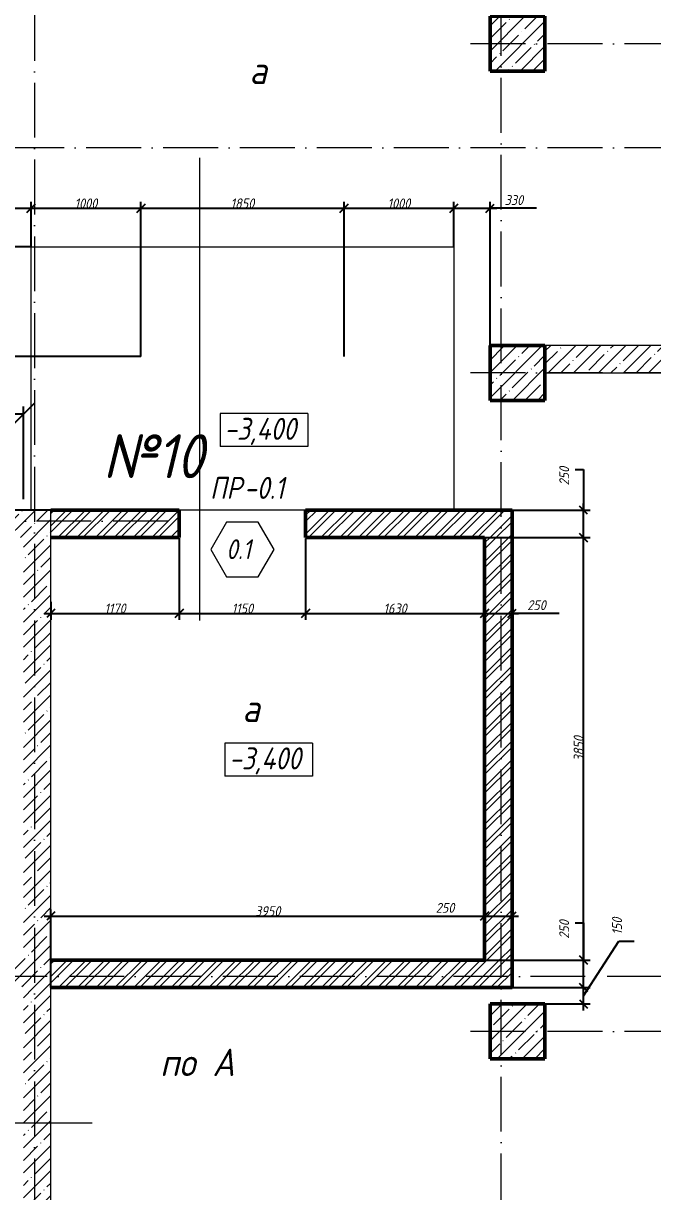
# Model space of a CAD drawing. Header units: millimetres. Extents: x -606178 to 312196, y -19338 to 632709.
# Drawn here: x -511067 to -505337, y 451665 to 462310 of the extents above; entities that cross this region are included whole.
import ezdxf

# ---------------------------------------------------------------- set-up
doc = ezdxf.new("R2010")
doc.units = ezdxf.units.MM
doc.linetypes.add('200_ШТРИХ_ш1п0_6_', pattern=[160, 100, -60])
doc.linetypes.add('50_200_ШТРИХ_1Т_ш5_п1_п1_', pattern=[700, 500, -100, 0, -100])
for name, color, linetype, lineweight in [('A-____-____-DIMS', 7, 'Continuous', 9), ('A-____-NOTE-TEXT', 7, 'Continuous', 9), ('A-DOOR-____-IDEN', 7, 'Continuous', 9), ('A-FLOR-____-OTLN', 7, 'Continuous', 9), ('A-GENM-____-IDEN', 7, 'Continuous', 9), ('A-WALL-____-MCUT-1', 7, 'Continuous', 9), ('A-WALL-____-MCUT-2', 7, 'Continuous', 50), ('A-WALL-____-PATT-1', 7, 'Continuous', 9), ('G-____-____-DIMS', 7, 'Continuous', 9), ('G-____-____-TEXT', 7, 'Continuous', 9), ('S-COLS-____-MCUT', 7, 'Continuous', 50), ('S-COLS-____-OTLN', 7, 'Continuous', 9), ('S-GRID-____-OTLN-1', 7, '50_200_ШТРИХ_1Т_ш5_п1_п1_', 9)]:
    doc.layers.add(name, color=color, linetype=linetype, lineweight=lineweight)
for name, color, linetype, lineweight, true_color in [('A-DETL-GENF-OTLN-4', 9, '200_ШТРИХ_ш1п0_6_', 9, 0x808080), ('A-DETL-GENF-OTLN-5', 7, 'Continuous', 5, 0xc0c0c0), ('A-WALL-____-PATT-2', 7, 'Continuous', 9, 0x787878)]:
    doc.layers.add(name, color=color, linetype=linetype, lineweight=lineweight, true_color=true_color)
doc.styles.add('ISOCPEUR_I', font='isocpeui.ttf', dxfattribs={"width": 0.9, "height": 2.5})
doc.styles.add('ISOCPEUR_I_2', font='isocpeui.ttf', dxfattribs={"width": 0.85, "height": 2.3})
doc.styles.add('ISOCPEUR_I_6', font='isocpeui.ttf', dxfattribs={"width": 0.85, "height": 3.5})
doc.styles.add('ISOCPEUR_I_7', font='isocpeui.ttf', dxfattribs={"width": 0.9, "height": 90})
doc.styles.add('СПДС', font='isocpeur.ttf', dxfattribs={"width": 0.9})
doc.dimstyles.new('ISO-1_8_0_9К_СРЕДНИЙ_Кладочные', dxfattribs={"dimscale": 304.8, "dimtxt": 89.638306, "dimasz": 0.246063, "dimexe": 0.19685, "dimexo": 0, "dimgap": 0, "dimtad": 1, "dimdec": 3, "dimrnd": 0.001, "dimdsep": 46, "dimtxsty": 'ISOCPEUR_I_7', "dimblk1": 'OBLIQUE', "dimblk2": 'OBLIQUE', "dimsah": 1, "dimcen": 0.09, "dimdle": 0.19685, "dimazin": 0, "dimtfac": 1, "dimtdec": 4, "dimtix": 1, "dimtmove": 2, "dimatfit": 3, "dimfxl": 1, "dimtvp": 1, "dimtolj": 1, "dimtzin": 0, "dimarcsym": 2})
doc.dimstyles.new('ISO-1_8_0_9К_СРЕДНИЙ_Кладочные_2', dxfattribs={"dimscale": 304.8, "dimtxt": 89.638306, "dimasz": 0.246063, "dimexe": 0.19685, "dimexo": 0, "dimgap": 0, "dimtad": 1, "dimdec": 3, "dimrnd": 0.001, "dimdsep": 46, "dimtxsty": 'ISOCPEUR_I_7', "dimblk1": 'OBLIQUE', "dimblk2": 'OBLIQUE', "dimsah": 1, "dimcen": 0.09, "dimdle": 0.19685, "dimazin": 0, "dimtfac": 1, "dimtdec": 4, "dimtix": 1, "dimtmove": 1, "dimatfit": 3, "dimfxl": 1, "dimtvp": 1, "dimtolj": 1, "dimtzin": 0, "dimarcsym": 2})
doc.dimstyles.new('Размера А3', dxfattribs={"dimtxt": 200, "dimasz": 100, "dimexe": 70, "dimexo": 100, "dimgap": 20, "dimtad": 1, "dimdec": 0, "dimrnd": 10, "dimzin": 0, "dimdsep": 46, "dimtxsty": 'СПДС', "dimblk": 'ARROWHEAD_6', "dimcen": 1, "dimclrd": 256, "dimclre": 256, "dimclrt": 256, "dimazin": 0, "dimtfac": 1, "dimtdec": 0, "dimtmove": 2, "dimatfit": 3, "dimfxl": 1, "dimtolj": 1, "dimtzin": 0, "dimarcsym": 0})
pattern_1 = [(45, (-600067.05, 451794.26), (-114.04925, 114.04925), []), (45, (-599953, 451794.26), (-114.04925, 114.04925), [201.612, -40.322, 3.353, -36.97])]
pattern_2 = [(45, (-600067.05, 451794.26), (-85.53659, 85.53659), []), (45, (-600010.02, 451794.26), (-85.53659, 85.53659), [])]

# ---------------------------------------------------------------- blocks, each defined once
blk = doc.blocks.new('BSC_Колонна _Прямоугольная - 500х500-V29-АР1_Кладочный план подвала в осях 1-64_А-ГГ')
at = {"layer": 'S-COLS-____-OTLN'}
h = blk.add_hatch(dxfattribs=at)
h.set_pattern_fill('FP_40', color=256, style=0, pattern_type=2)
h.set_pattern_definition([(45, (-93500, -7331.04), (-114.04925, 114.04925), []), (45, (-93385.95, -7331.04), (-114.04925, 114.04925), [201.613, -40.323, 3.353, -36.97])])
h.paths.add_polyline_path([(-250, -250), (250, -250), (250, 250), (-250, 250)], flags=0)
at = {"layer": 'S-COLS-____-MCUT'}
for p, q in [((250, 250), (-250, 250)), ((-250, 250), (-250, -250)), ((250, -250), (250, 250)), ((-250, -250), (250, -250))]:
    blk.add_line(p, q, dxfattribs=at)
blk = doc.blocks.new('BSC_Колонна _Прямоугольная - 500х500-V82-АР1_Кладочный план подвала в осях 1-64_А-ГГ')
at = {"layer": 'S-COLS-____-OTLN'}
h = blk.add_hatch(dxfattribs=at)
h.set_pattern_fill('FP_94', color=256, style=0, pattern_type=2)
h.set_pattern_definition([(45, (-93500, -10331.04), (-114.04925, 114.04925), []), (45, (-93385.95, -10331.04), (-114.04925, 114.04925), [201.613, -40.323, 3.353, -36.97])])
h.paths.add_polyline_path([(-250, -250), (250, -250), (250, 250), (-250, 250)], flags=0)
at = {"layer": 'S-COLS-____-MCUT'}
for p, q in [((250, 250), (-250, 250)), ((-250, 250), (-250, -250)), ((250, -250), (250, 250)), ((-250, -250), (250, -250))]:
    blk.add_line(p, q, dxfattribs=at)
blk = doc.blocks.new('BSC_Колонна _Прямоугольная - 500х500-V84-АР1_Кладочный план подвала в осях 1-64_А-ГГ')
at = {"layer": 'S-COLS-____-OTLN'}
h = blk.add_hatch(dxfattribs=at)
h.set_pattern_fill('FP_96', color=256, style=0, pattern_type=2)
h.set_pattern_definition([(45, (-93500, -1331.04), (-114.04925, 114.04925), []), (45, (-93385.95, -1331.04), (-114.04925, 114.04925), [201.613, -40.323, 3.353, -36.97])])
h.paths.add_polyline_path([(-250, -250), (250, -250), (250, 250), (-250, 250)], flags=0)
at = {"layer": 'S-COLS-____-MCUT'}
for p, q in [((250, 250), (-250, 250)), ((-250, 250), (-250, -250)), ((250, -250), (250, 250)), ((-250, -250), (250, -250))]:
    blk.add_line(p, q, dxfattribs=at)
blk = doc.blocks.new('DET_L_Имитация разреза_ISO2-5 - Вправо-27489998-АР1_Кладочный план подвала в осях 1-64_А-ГГ')
at = {"layer": 'A-DETL-GENF-OTLN-5'}
blk.add_line((143, 0), (4360, 0), dxfattribs=at)
blk = doc.blocks.new('DET_L_Имитация разреза_ISO2-5 - Низ-28995336-АР1_Кладочный план подвала в осях 1-64_А-ГГ')
at = {"layer": 'A-DETL-GENF-OTLN-5'}
blk.add_line((143, 0), (8957, 0), dxfattribs=at)
blk = doc.blocks.new('Высотные отметки - 9_5х3_5_h_-17668430-АР1_Кладочный план подвала в осях 1-64_А-ГГ')
at = {"layer": 'G-____-____-DIMS'}
for p, q in [((-4, 3), (-4, 0)), ((4, 3), (-4, 3)), ((4, 3), (4, 0)), ((4, 0), (-4, 0))]:
    blk.add_line(p, q, dxfattribs=at)
blk = doc.blocks.new('_Oblique')
at = {"color": 0, "linetype": 'ByBlock', "lineweight": -2}
blk.add_line((-0.5, -0.5), (0.5, 0.5), dxfattribs=at)
blk = doc.blocks.new('*D4049')
at = {"layer": 'A-____-____-DIMS', "color": 0, "lineweight": -2, "transparency": 16777216}
for p, q in [((-513827, 460625), (-510937, 460625)), ((-513767, 457875), (-513767, 460685)), ((-510997, 460275), (-510997, 460685))]:
    blk.add_line(p, q, dxfattribs=at)
at = {"layer": 'Defpoints', "color": 0, "transparency": 16777216}
for p in [(-510997, 460625), (-510997, 460275), (-513767, 457875)]:
    blk.add_point(p, dxfattribs=at)
at = {"layer": 'A-____-____-DIMS', "color": 0, "lineweight": -2, "transparency": 16777216, "xscale": 75, "yscale": 75, "zscale": 75, "rotation": 180}
blk.add_blockref('_Oblique', (-513767, 460625), dxfattribs=at)
at = {"layer": 'A-____-____-DIMS', "color": 0, "lineweight": -2, "transparency": 16777216, "xscale": 75, "yscale": 75, "zscale": 75}
blk.add_blockref('_Oblique', (-510997, 460625), dxfattribs=at)
at = {"layer": 'A-____-____-DIMS', "color": 0, "transparency": 16777216, "insert": (-512382, 460671), "char_height": 90, "width": 546.1, "attachment_point": 5, "style": 'ISOCPEUR_I_7'}
blk.add_mtext('\\A1;2770', dxfattribs=at)
blk = doc.blocks.new('*D4050')
at = {"layer": 'A-____-____-DIMS', "color": 0, "lineweight": -2, "transparency": 16777216}
for p, q in [((-511057, 460625), (-509937, 460625)), ((-510997, 460275), (-510997, 460685)), ((-509997, 459275), (-509997, 460685))]:
    blk.add_line(p, q, dxfattribs=at)
at = {"layer": 'Defpoints', "color": 0, "transparency": 16777216}
for p in [(-509997, 460625), (-510997, 460275), (-509997, 459275)]:
    blk.add_point(p, dxfattribs=at)
at = {"layer": 'A-____-____-DIMS', "color": 0, "lineweight": -2, "transparency": 16777216, "xscale": 75, "yscale": 75, "zscale": 75, "rotation": 180}
blk.add_blockref('_Oblique', (-510997, 460625), dxfattribs=at)
at = {"layer": 'A-____-____-DIMS', "color": 0, "lineweight": -2, "transparency": 16777216, "xscale": 75, "yscale": 75, "zscale": 75}
blk.add_blockref('_Oblique', (-509997, 460625), dxfattribs=at)
at = {"layer": 'A-____-____-DIMS', "color": 0, "transparency": 16777216, "insert": (-510497, 460670), "char_height": 90, "width": 504.73, "attachment_point": 5, "style": 'ISOCPEUR_I_7'}
blk.add_mtext('\\A1;1000', dxfattribs=at)
blk = doc.blocks.new('*D4051')
at = {"layer": 'A-____-____-DIMS', "color": 0, "lineweight": -2, "transparency": 16777216}
for p, q in [((-510057, 460625), (-508087, 460625)), ((-509997, 459275), (-509997, 460685)), ((-508147, 459275), (-508147, 460685))]:
    blk.add_line(p, q, dxfattribs=at)
at = {"layer": 'Defpoints', "color": 0, "transparency": 16777216}
for p in [(-508147, 460625), (-509997, 459275), (-508147, 459275)]:
    blk.add_point(p, dxfattribs=at)
at = {"layer": 'A-____-____-DIMS', "color": 0, "lineweight": -2, "transparency": 16777216, "xscale": 75, "yscale": 75, "zscale": 75, "rotation": 180}
blk.add_blockref('_Oblique', (-509997, 460625), dxfattribs=at)
at = {"layer": 'A-____-____-DIMS', "color": 0, "lineweight": -2, "transparency": 16777216, "xscale": 75, "yscale": 75, "zscale": 75}
blk.add_blockref('_Oblique', (-508147, 460625), dxfattribs=at)
at = {"layer": 'A-____-____-DIMS', "color": 0, "transparency": 16777216, "insert": (-509072, 460670), "char_height": 90, "width": 504.73, "attachment_point": 5, "style": 'ISOCPEUR_I_7'}
blk.add_mtext('\\A1;1850', dxfattribs=at)
blk = doc.blocks.new('*D4052')
at = {"layer": 'A-____-____-DIMS', "color": 0, "lineweight": -2, "transparency": 16777216}
for p, q in [((-508207, 460625), (-507087, 460625)), ((-508147, 459275), (-508147, 460685)), ((-507147, 460275), (-507147, 460685))]:
    blk.add_line(p, q, dxfattribs=at)
at = {"layer": 'Defpoints', "color": 0, "transparency": 16777216}
for p in [(-507147, 460625), (-507147, 460275), (-508147, 459275)]:
    blk.add_point(p, dxfattribs=at)
at = {"layer": 'A-____-____-DIMS', "color": 0, "lineweight": -2, "transparency": 16777216, "xscale": 75, "yscale": 75, "zscale": 75, "rotation": 180}
blk.add_blockref('_Oblique', (-508147, 460625), dxfattribs=at)
at = {"layer": 'A-____-____-DIMS', "color": 0, "lineweight": -2, "transparency": 16777216, "xscale": 75, "yscale": 75, "zscale": 75}
blk.add_blockref('_Oblique', (-507147, 460625), dxfattribs=at)
at = {"layer": 'A-____-____-DIMS', "color": 0, "transparency": 16777216, "insert": (-507647, 460670), "char_height": 90, "width": 504.73, "attachment_point": 5, "style": 'ISOCPEUR_I_7'}
blk.add_mtext('\\A1;1000', dxfattribs=at)
blk = doc.blocks.new('*D4053')
at = {"layer": 'A-____-____-DIMS', "color": 0, "lineweight": -2, "transparency": 16777216}
for p, q in [((-507207, 460625), (-506757, 460625)), ((-507147, 460275), (-507147, 460685)), ((-506817, 459375), (-506817, 460685)), ((-506394, 460625), (-506817, 460625))]:
    blk.add_line(p, q, dxfattribs=at)
at = {"layer": 'Defpoints', "color": 0, "transparency": 16777216}
for p in [(-506817, 460625), (-507147, 460275), (-506817, 459375)]:
    blk.add_point(p, dxfattribs=at)
at = {"layer": 'A-____-____-DIMS', "color": 0, "lineweight": -2, "transparency": 16777216, "xscale": 75, "yscale": 75, "zscale": 75, "rotation": 180}
blk.add_blockref('_Oblique', (-507147, 460625), dxfattribs=at)
at = {"layer": 'A-____-____-DIMS', "color": 0, "lineweight": -2, "transparency": 16777216, "xscale": 75, "yscale": 75, "zscale": 75}
blk.add_blockref('_Oblique', (-506817, 460625), dxfattribs=at)
at = {"layer": 'A-____-____-DIMS', "color": 0, "transparency": 16777216, "insert": (-506685, 460745), "char_height": 90, "width": 409.58, "attachment_point": 1, "line_spacing_factor": 1.149209, "style": 'ISOCPEUR_I_7'}
blk.add_mtext('\\A1;330', dxfattribs=at)
blk = doc.blocks.new('*D4057')
at = {"layer": 'A-____-____-DIMS', "color": 0, "lineweight": -2, "transparency": 16777216}
for p, q in [((-511480, 460335), (-511480, 459215)), ((-510997, 460275), (-511540, 460275)), ((-509997, 459275), (-511540, 459275))]:
    blk.add_line(p, q, dxfattribs=at)
at = {"layer": 'Defpoints', "color": 0, "transparency": 16777216}
for p in [(-510997, 460275), (-511480, 459275), (-509997, 459275)]:
    blk.add_point(p, dxfattribs=at)
at = {"layer": 'A-____-____-DIMS', "color": 0, "lineweight": -2, "transparency": 16777216, "xscale": 75, "yscale": 75, "zscale": 75}
for p, rotation in [((-511480, 460275), 90), ((-511480, 459275), 270)]:
    blk.add_blockref('_Oblique', p, dxfattribs=dict(at, rotation=rotation))
at = {"layer": 'A-____-____-DIMS', "color": 0, "transparency": 16777216, "insert": (-511525, 459775), "char_height": 90, "width": 504.73, "attachment_point": 5, "rotation": 90, "style": 'ISOCPEUR_I_7'}
blk.add_mtext('\\A1;1000', dxfattribs=at)
blk = doc.blocks.new('*D4058')
at = {"layer": 'A-____-____-DIMS', "color": 0, "lineweight": -2, "transparency": 16777216}
for p, q in [((-511480, 459335), (-511480, 457815)), ((-509997, 459275), (-511540, 459275)), ((-510817, 457875), (-511540, 457875))]:
    blk.add_line(p, q, dxfattribs=at)
at = {"layer": 'Defpoints', "color": 0, "transparency": 16777216}
for p in [(-509997, 459275), (-511480, 457875), (-510817, 457875)]:
    blk.add_point(p, dxfattribs=at)
at = {"layer": 'A-____-____-DIMS', "color": 0, "lineweight": -2, "transparency": 16777216, "xscale": 75, "yscale": 75, "zscale": 75}
for p, rotation in [((-511480, 459275), 90), ((-511480, 457875), 270)]:
    blk.add_blockref('_Oblique', p, dxfattribs=dict(at, rotation=rotation))
at = {"layer": 'A-____-____-DIMS', "color": 0, "transparency": 16777216, "insert": (-511525, 458575), "char_height": 90, "width": 521.28, "attachment_point": 5, "rotation": 90, "style": 'ISOCPEUR_I_7'}
blk.add_mtext('\\A1;1400', dxfattribs=at)
blk = doc.blocks.new('Марка проема - марка проема-27336095-АР1_Кладочный план подвала в осях 1-64_А-ГГ')
at = {"layer": 'A-DOOR-____-IDEN'}
for p, q in [((-1.44, 0.16), (-2.88, -2.33)), ((1.44, 0.16), (-1.44, 0.16)), ((2.88, -2.33), (1.44, 0.16)), ((-2.88, -2.33), (-1.44, -4.82)), ((1.44, -4.82), (2.88, -2.33)), ((-1.44, -4.82), (1.44, -4.82))]:
    blk.add_line(p, q, dxfattribs=at)
blk = doc.blocks.new('*D4106')
at = {"layer": 'A-____-____-DIMS', "color": 0, "lineweight": -2, "transparency": 16777216}
for p, q in [((-510817, 453525), (-510817, 454236)), ((-506867, 454282), (-506867, 454116)), ((-510877, 454176), (-506807, 454176))]:
    blk.add_line(p, q, dxfattribs=at)
at = {"layer": 'Defpoints', "color": 0, "transparency": 16777216}
for p in [(-506867, 454282), (-506867, 454176), (-510817, 453525)]:
    blk.add_point(p, dxfattribs=at)
at = {"layer": 'A-____-____-DIMS', "color": 0, "lineweight": -2, "transparency": 16777216, "xscale": 75, "yscale": 75, "zscale": 75, "rotation": 180}
blk.add_blockref('_Oblique', (-510817, 454176), dxfattribs=at)
at = {"layer": 'A-____-____-DIMS', "color": 0, "lineweight": -2, "transparency": 16777216, "xscale": 75, "yscale": 75, "zscale": 75}
blk.add_blockref('_Oblique', (-506867, 454176), dxfattribs=at)
at = {"layer": 'A-____-____-DIMS', "color": 0, "transparency": 16777216, "insert": (-508842, 454221), "char_height": 90, "width": 546.1, "attachment_point": 5, "style": 'ISOCPEUR_I_7'}
blk.add_mtext('\\A1;3950', dxfattribs=at)
blk = doc.blocks.new('*D4107')
at = {"layer": 'A-____-____-DIMS', "color": 0, "lineweight": -2, "transparency": 16777216}
for p, q in [((-506867, 454282), (-506867, 454116)), ((-506617, 454282), (-506617, 454116)), ((-507194, 454176), (-506867, 454176)), ((-506927, 454176), (-506557, 454176))]:
    blk.add_line(p, q, dxfattribs=at)
at = {"layer": 'Defpoints', "color": 0, "transparency": 16777216}
for p in [(-506867, 454282), (-506617, 454282), (-506617, 454176)]:
    blk.add_point(p, dxfattribs=at)
at = {"layer": 'A-____-____-DIMS', "color": 0, "lineweight": -2, "transparency": 16777216, "xscale": 75, "yscale": 75, "zscale": 75, "rotation": 180}
blk.add_blockref('_Oblique', (-506867, 454176), dxfattribs=at)
at = {"layer": 'A-____-____-DIMS', "color": 0, "lineweight": -2, "transparency": 16777216, "xscale": 75, "yscale": 75, "zscale": 75}
blk.add_blockref('_Oblique', (-506617, 454176), dxfattribs=at)
at = {"layer": 'A-____-____-DIMS', "color": 0, "transparency": 16777216, "insert": (-507312, 454296), "char_height": 90, "width": 409.58, "attachment_point": 1, "line_spacing_factor": 1.149209, "style": 'ISOCPEUR_I_7'}
blk.add_mtext('\\A1;250', dxfattribs=at)
blk = doc.blocks.new('*D4108')
at = {"layer": 'A-____-____-DIMS', "color": 0, "lineweight": -2, "transparency": 16777216}
for p, q in [((-505966, 453450), (-505646, 453947)), ((-505646, 453947), (-505506, 453947)), ((-505966, 453315), (-505966, 453585)), ((-506617, 453525), (-505906, 453525)), ((-506317, 453375), (-505906, 453375))]:
    blk.add_line(p, q, dxfattribs=at)
at = {"layer": 'Defpoints', "color": 0, "transparency": 16777216}
for p in [(-506617, 453525), (-505966, 453525), (-506317, 453375)]:
    blk.add_point(p, dxfattribs=at)
at = {"layer": 'A-____-____-DIMS', "color": 0, "lineweight": -2, "transparency": 16777216, "xscale": 75, "yscale": 75, "zscale": 75}
for p, rotation in [((-505966, 453525), 90), ((-505966, 453375), 270)]:
    blk.add_blockref('_Oblique', p, dxfattribs=dict(at, rotation=rotation))
at = {"layer": 'A-____-____-DIMS', "color": 0, "transparency": 16777216, "insert": (-505706, 454007), "char_height": 90, "width": 368.21, "attachment_point": 1, "rotation": 90, "line_spacing_factor": 1.149209, "style": 'ISOCPEUR_I_7'}
blk.add_mtext('\\A1;150', dxfattribs=at)
blk = doc.blocks.new('*D4109')
at = {"layer": 'A-____-____-DIMS', "color": 0, "lineweight": -2, "transparency": 16777216}
for p, q in [((-506041, 454114), (-505966, 454114)), ((-505966, 454114), (-505966, 453775)), ((-505966, 453465), (-505966, 453835)), ((-506867, 453775), (-505906, 453775)), ((-506617, 453525), (-505906, 453525))]:
    blk.add_line(p, q, dxfattribs=at)
at = {"layer": 'Defpoints', "color": 0, "transparency": 16777216}
for p in [(-506867, 453775), (-505966, 453775), (-506617, 453525)]:
    blk.add_point(p, dxfattribs=at)
at = {"layer": 'A-____-____-DIMS', "color": 0, "lineweight": -2, "transparency": 16777216, "xscale": 75, "yscale": 75, "zscale": 75}
for p, rotation in [((-505966, 453775), 90), ((-505966, 453525), 270)]:
    blk.add_blockref('_Oblique', p, dxfattribs=dict(at, rotation=rotation))
at = {"layer": 'A-____-____-DIMS', "color": 0, "transparency": 16777216, "insert": (-506187, 453969), "char_height": 90, "width": 409.58, "attachment_point": 1, "rotation": 90, "line_spacing_factor": 1.149209, "style": 'ISOCPEUR_I_7'}
blk.add_mtext('\\A1;250', dxfattribs=at)
blk = doc.blocks.new('*D4110')
at = {"layer": 'A-____-____-DIMS', "color": 0, "lineweight": -2, "transparency": 16777216}
for p, q in [((-505966, 453715), (-505966, 457685)), ((-506867, 457625), (-505906, 457625)), ((-506867, 453775), (-505906, 453775))]:
    blk.add_line(p, q, dxfattribs=at)
at = {"layer": 'Defpoints', "color": 0, "transparency": 16777216}
for p in [(-506867, 457625), (-505966, 457625), (-506867, 453775)]:
    blk.add_point(p, dxfattribs=at)
at = {"layer": 'A-____-____-DIMS', "color": 0, "lineweight": -2, "transparency": 16777216, "xscale": 75, "yscale": 75, "zscale": 75}
for p, rotation in [((-505966, 457625), 90), ((-505966, 453775), 270)]:
    blk.add_blockref('_Oblique', p, dxfattribs=dict(at, rotation=rotation))
at = {"layer": 'A-____-____-DIMS', "color": 0, "transparency": 16777216, "insert": (-506011, 455700), "char_height": 90, "width": 546.1, "attachment_point": 5, "rotation": 90, "style": 'ISOCPEUR_I_7'}
blk.add_mtext('\\A1;3850', dxfattribs=at)
blk = doc.blocks.new('*D4111')
at = {"layer": 'A-____-____-DIMS', "color": 0, "lineweight": -2, "transparency": 16777216}
for p, q in [((-506041, 458244), (-505966, 458244)), ((-505966, 458244), (-505966, 457875)), ((-506617, 457875), (-505906, 457875)), ((-505966, 457565), (-505966, 457935)), ((-506867, 457625), (-505906, 457625))]:
    blk.add_line(p, q, dxfattribs=at)
at = {"layer": 'Defpoints', "color": 0, "transparency": 16777216}
for p in [(-506617, 457875), (-505966, 457875), (-506867, 457625)]:
    blk.add_point(p, dxfattribs=at)
at = {"layer": 'A-____-____-DIMS', "color": 0, "lineweight": -2, "transparency": 16777216, "xscale": 75, "yscale": 75, "zscale": 75}
for p, rotation in [((-505966, 457875), 90), ((-505966, 457625), 270)]:
    blk.add_blockref('_Oblique', p, dxfattribs=dict(at, rotation=rotation))
at = {"layer": 'A-____-____-DIMS', "color": 0, "transparency": 16777216, "insert": (-506187, 458100), "char_height": 90, "width": 409.58, "attachment_point": 1, "rotation": 90, "line_spacing_factor": 1.149209, "style": 'ISOCPEUR_I_7'}
blk.add_mtext('\\A1;250', dxfattribs=at)
blk = doc.blocks.new('*D4112')
at = {"layer": 'A-____-____-DIMS', "color": 0, "lineweight": -2, "transparency": 16777216}
for p, q in [((-509647, 457619), (-509647, 456874)), ((-510817, 457040), (-510817, 456874)), ((-510877, 456934), (-509587, 456934))]:
    blk.add_line(p, q, dxfattribs=at)
at = {"layer": 'Defpoints', "color": 0, "transparency": 16777216}
for p in [(-509647, 457619), (-510817, 457040), (-509647, 456934)]:
    blk.add_point(p, dxfattribs=at)
at = {"layer": 'A-____-____-DIMS', "color": 0, "lineweight": -2, "transparency": 16777216, "xscale": 75, "yscale": 75, "zscale": 75, "rotation": 180}
blk.add_blockref('_Oblique', (-510817, 456934), dxfattribs=at)
at = {"layer": 'A-____-____-DIMS', "color": 0, "lineweight": -2, "transparency": 16777216, "xscale": 75, "yscale": 75, "zscale": 75}
blk.add_blockref('_Oblique', (-509647, 456934), dxfattribs=at)
at = {"layer": 'A-____-____-DIMS', "color": 0, "transparency": 16777216, "insert": (-510232, 456979), "char_height": 90, "width": 463.36, "attachment_point": 5, "style": 'ISOCPEUR_I_7'}
blk.add_mtext('\\A1;1170', dxfattribs=at)
blk = doc.blocks.new('*D4113')
at = {"layer": 'A-____-____-DIMS', "color": 0, "lineweight": -2, "transparency": 16777216}
for p, q in [((-509647, 457619), (-509647, 456874)), ((-508497, 457617), (-508497, 456874)), ((-509707, 456934), (-508437, 456934))]:
    blk.add_line(p, q, dxfattribs=at)
at = {"layer": 'Defpoints', "color": 0, "transparency": 16777216}
for p in [(-509647, 457619), (-508497, 457617), (-508497, 456934)]:
    blk.add_point(p, dxfattribs=at)
at = {"layer": 'A-____-____-DIMS', "color": 0, "lineweight": -2, "transparency": 16777216, "xscale": 75, "yscale": 75, "zscale": 75, "rotation": 180}
blk.add_blockref('_Oblique', (-509647, 456934), dxfattribs=at)
at = {"layer": 'A-____-____-DIMS', "color": 0, "lineweight": -2, "transparency": 16777216, "xscale": 75, "yscale": 75, "zscale": 75}
blk.add_blockref('_Oblique', (-508497, 456934), dxfattribs=at)
at = {"layer": 'A-____-____-DIMS', "color": 0, "transparency": 16777216, "insert": (-509072, 456979), "char_height": 90, "width": 463.36, "attachment_point": 5, "style": 'ISOCPEUR_I_7'}
blk.add_mtext('\\A1;1150', dxfattribs=at)
blk = doc.blocks.new('*D4114')
at = {"layer": 'A-____-____-DIMS', "color": 0, "lineweight": -2, "transparency": 16777216}
for p, q in [((-508497, 457617), (-508497, 456874)), ((-506867, 457040), (-506867, 456874)), ((-508557, 456934), (-506807, 456934))]:
    blk.add_line(p, q, dxfattribs=at)
at = {"layer": 'Defpoints', "color": 0, "transparency": 16777216}
for p in [(-508497, 457617), (-506867, 457040), (-506867, 456934)]:
    blk.add_point(p, dxfattribs=at)
at = {"layer": 'A-____-____-DIMS', "color": 0, "lineweight": -2, "transparency": 16777216, "xscale": 75, "yscale": 75, "zscale": 75, "rotation": 180}
blk.add_blockref('_Oblique', (-508497, 456934), dxfattribs=at)
at = {"layer": 'A-____-____-DIMS', "color": 0, "lineweight": -2, "transparency": 16777216, "xscale": 75, "yscale": 75, "zscale": 75}
blk.add_blockref('_Oblique', (-506867, 456934), dxfattribs=at)
at = {"layer": 'A-____-____-DIMS', "color": 0, "transparency": 16777216, "insert": (-507682, 456979), "char_height": 90, "width": 504.73, "attachment_point": 5, "style": 'ISOCPEUR_I_7'}
blk.add_mtext('\\A1;1630', dxfattribs=at)
blk = doc.blocks.new('*D4115')
at = {"layer": 'A-____-____-DIMS', "color": 0, "lineweight": -2, "transparency": 16777216}
for p, q in [((-506867, 457040), (-506867, 456874)), ((-506617, 457040), (-506617, 456874)), ((-506927, 456934), (-506557, 456934)), ((-506188, 456934), (-506617, 456934))]:
    blk.add_line(p, q, dxfattribs=at)
at = {"layer": 'Defpoints', "color": 0, "transparency": 16777216}
for p in [(-506867, 457040), (-506617, 457040), (-506617, 456934)]:
    blk.add_point(p, dxfattribs=at)
at = {"layer": 'A-____-____-DIMS', "color": 0, "lineweight": -2, "transparency": 16777216, "xscale": 75, "yscale": 75, "zscale": 75, "rotation": 180}
blk.add_blockref('_Oblique', (-506867, 456934), dxfattribs=at)
at = {"layer": 'A-____-____-DIMS', "color": 0, "lineweight": -2, "transparency": 16777216, "xscale": 75, "yscale": 75, "zscale": 75}
blk.add_blockref('_Oblique', (-506617, 456934), dxfattribs=at)
at = {"layer": 'A-____-____-DIMS', "color": 0, "transparency": 16777216, "insert": (-506479, 457054), "char_height": 90, "width": 409.58, "attachment_point": 1, "line_spacing_factor": 1.149209, "style": 'ISOCPEUR_I_7'}
blk.add_mtext('\\A1;250', dxfattribs=at)
blk = doc.blocks.new('ARROWHEAD_6')
at = {"color": 0, "linetype": 'Continuous'}
for p, q in [((0, 0), (-1, 0)), ((-0.5, -0.5), (0.5, 0.5))]:
    blk.add_line(p, q, dxfattribs=at)
blk = doc.blocks.new('*D4567')
at = {"lineweight": -2, "transparency": 16777216}
for p, q in [((-512867, 457975), (-512867, 458820)), ((-511067, 457975), (-511067, 458820)), ((-512667, 458750), (-511267, 458750))]:
    blk.add_line(p, q, dxfattribs=at)
at = {"layer": 'Defpoints', "color": 0, "transparency": 16777216}
for p in [(-511067, 458750), (-512867, 457875), (-511067, 457875)]:
    blk.add_point(p, dxfattribs=at)
at = {"lineweight": -2, "transparency": 16777216, "xscale": 200, "yscale": 200, "zscale": 200, "rotation": 180}
blk.add_blockref('ARROWHEAD_6', (-512867, 458750), dxfattribs=at)
at = {"lineweight": -2, "transparency": 16777216, "xscale": 200, "yscale": 200, "zscale": 200}
blk.add_blockref('ARROWHEAD_6', (-511067, 458750), dxfattribs=at)
at = {"lineweight": 25, "transparency": 16777216, "insert": (-511967, 458970), "char_height": 400, "attachment_point": 5, "style": 'СПДС'}
blk.add_mtext('\\A1;1800', dxfattribs=at)

msp = doc.modelspace()

# ---------------------------------------------------------------- hatches: boundary and pattern name
at = {"layer": 'A-WALL-____-PATT-1'}
h = msp.add_hatch(dxfattribs=at)
h.set_pattern_fill('FP_1', color=256, style=0, pattern_type=2)
h.set_pattern_definition(pattern_1)
h.paths.add_polyline_path([(-499317.047, 459125.3011), (-499317.047, 459375.3011), (-502067.047, 459375.3011), (-502067.047, 459125.3011), (-501102.2341, 459125.3011)], flags=0)
h.paths.add_polyline_path([(-503567.047, 459125.3011), (-503567.047, 459375.3011), (-504067.9775, 459375.3011), (-504067.9775, 459125.3011)], flags=0)
h.paths.add_polyline_path([(-505167.9775, 459125.3011), (-505167.9775, 459375.3011), (-506317.047, 459375.3011), (-506317.047, 459125.3011)], flags=0)
h = msp.add_hatch(dxfattribs=at)
h.set_pattern_fill('FP_1', color=256, style=0, pattern_type=2)
h.set_pattern_definition(pattern_1)
h.paths.add_polyline_path([(-511067.047, 457625.3011), (-511067.047, 457875.3011), (-511267.047, 457875.3011), (-511267.047, 457625.3011)], flags=0)
h.paths.add_polyline_path([(-512867.047, 457625.3011), (-512867.047, 457875.3011), (-513517.047, 457875.3011), (-513517.047, 457625.3011)], flags=0)
h = msp.add_hatch(dxfattribs=at)
h.set_pattern_fill('FP_1', color=256, style=0, pattern_type=2)
h.set_pattern_definition(pattern_1)
h.paths.add_polyline_path([(-510817.047, 453525.3011), (-510817.047, 457875.3011), (-511067.047, 457875.3011), (-511067.047, 453525.3011)], flags=0)
h = msp.add_hatch(dxfattribs=at)
h.set_pattern_fill('FP_1', color=256, style=0, pattern_type=2)
h.set_pattern_definition(pattern_1)
h.paths.add_polyline_path([(-511067.047, 453525.3011), (-511067.047, 453775.3011), (-516267.047, 453775.3011), (-516267.047, 453525.3011), (-511707.2534, 453525.3011)], flags=0)
h = msp.add_hatch(dxfattribs=at)
h.set_pattern_fill('FP_1', color=256, style=0, pattern_type=2)
h.set_pattern_definition(pattern_1)
h.paths.add_polyline_path([(-510817.047, 450375.3011), (-510817.047, 453525.3011), (-511067.047, 453525.3011), (-511067.047, 450375.3011)], flags=0)
at = {"layer": 'A-WALL-____-PATT-2'}
h = msp.add_hatch(dxfattribs=at)
h.set_pattern_fill('FP_5', color=256, style=0, pattern_type=2)
h.set_pattern_definition(pattern_2)
h.paths.add_polyline_path([(-506867.047, 457625.3011), (-506617.047, 457625.3011), (-506617.047, 457875.3011), (-508497.047, 457875.3011), (-508497.047, 457625.3011), (-508172.247, 457625.3011)], flags=0)
h.paths.add_polyline_path([(-509647.047, 457625.3011), (-509647.047, 457875.3011), (-510817.047, 457875.3011), (-510817.047, 457625.3011)], flags=0)
h = msp.add_hatch(dxfattribs=at)
h.set_pattern_fill('FP_5', color=256, style=0, pattern_type=2)
h.set_pattern_definition(pattern_2)
h.paths.add_polyline_path([(-506617.047, 453775.3011), (-506617.047, 457625.3011), (-506867.047, 457625.3011), (-506867.047, 453775.3011)], flags=0)
h = msp.add_hatch(dxfattribs=at)
h.set_pattern_fill('FP_5', color=256, style=0, pattern_type=2)
h.set_pattern_definition(pattern_2)
h.paths.add_polyline_path([(-506617.047, 453525.3011), (-506617.047, 453775.3011), (-510817.047, 453775.3011), (-510817.047, 453525.3011), (-508172.247, 453525.3011)], flags=0)

# ---------------------------------------------------------------- linework, layer by layer
at = {"layer": 'A-FLOR-____-OTLN'}
for p, q in [((-510997.047, 457875.3011), (-510997.047, 460275.3011)), ((-510997.047, 460275.3011), (-507147.047, 460275.3011)), ((-507147.047, 460275.3011), (-507147.047, 457875.3011)), ((-508497.047, 457875.3011), (-509647.047, 457875.3011))]:
    msp.add_line(p, q, dxfattribs=at)
at = {"layer": 'A-WALL-____-MCUT-1'}
for p, q in [((-505167.9775, 459375.3011), (-506317.047, 459375.3011)), ((-506317.047, 459125.3011), (-505167.9775, 459125.3011)), ((-510817.047, 457875.3011), (-511267.047, 457875.3011)), ((-510817.047, 450375.3011), (-510817.047, 457875.3011))]:
    msp.add_line(p, q, dxfattribs=at)
at = {"layer": 'A-WALL-____-MCUT-2'}
for p, q in [((-509647.047, 457875.3011), (-510817.047, 457875.3011)), ((-509647.047, 457625.3011), (-509647.047, 457875.3011)), ((-506617.047, 457875.3011), (-508497.047, 457875.3011)), ((-508497.047, 457875.3011), (-508497.047, 457625.3011)), ((-506617.047, 453525.3011), (-506617.047, 457875.3011)), ((-510817.047, 457625.3011), (-509647.047, 457625.3011)), ((-508497.047, 457625.3011), (-506867.047, 457625.3011)), ((-506867.047, 457625.3011), (-506867.047, 453775.3011)), ((-506867.047, 453775.3011), (-510817.047, 453775.3011)), ((-510817.047, 453525.3011), (-506617.047, 453525.3011))]:
    msp.add_line(p, q, dxfattribs=at)
at = {"layer": 'S-GRID-____-OTLN-1'}
for p, q in [((-510967.047, 501675.2188), (-510967.047, 447311.6528)), ((-506717.047, 447311.6528), (-506717.047, 501675.2188)), ((-495992.6403, 462125.3011), (-507045.7826, 462125.3011)), ((-495992.6403, 461175.3011), (-604529.5766, 461175.3011)), ((-495992.6403, 459125.3011), (-507045.7826, 459125.3011)), ((-509748.2596, 457775.3011), (-604735.8172, 457775.3011)), ((-496148.4533, 453625.3011), (-604735.8172, 453625.3011)), ((-495992.6403, 453125.3011), (-507045.7826, 453125.3011))]:
    msp.add_line(p, q, dxfattribs=at)

# ---------------------------------------------------------------- block references
at = {"layer": 'A-DETL-GENF-OTLN-4'}
for name, p, rotation in [('DET_L_Имитация разреза_ISO2-5 - Вправо-27489998-АР1_Кладочный план подвала в осях 1-64_А-ГГ', (-509461.6196, 456725.3011), 89.99999999999994), ('DET_L_Имитация разреза_ISO2-5 - Низ-28995336-АР1_Кладочный план подвала в осях 1-64_А-ГГ', (-510298.0207, 452288.1936), 180)]:
    msp.add_blockref(name, p, dxfattribs=dict(at, rotation=rotation))
at = {"layer": 'A-DOOR-____-IDEN', "xscale": 99.99999999999993, "yscale": 99.99999999999993, "zscale": 99.99999999999993}
msp.add_blockref('Марка проема - марка проема-27336095-АР1_Кладочный план подвала в осях 1-64_А-ГГ', (-509072.047, 457750.3011), dxfattribs=at)
at = {"layer": 'G-____-____-DIMS', "xscale": 99.99999999999993, "yscale": 99.99999999999993, "zscale": 99.99999999999993}
for p in [(-508876.5599, 458454.3079), (-508832.869, 455451.4602)]:
    msp.add_blockref('Высотные отметки - 9_5х3_5_h_-17668430-АР1_Кладочный план подвала в осях 1-64_А-ГГ', p, dxfattribs=at)
at = {"layer": 'S-COLS-____-OTLN'}
for name, p in [('BSC_Колонна _Прямоугольная - 500х500-V82-АР1_Кладочный план подвала в осях 1-64_А-ГГ', (-506567.047, 462125.3011)), ('BSC_Колонна _Прямоугольная - 500х500-V29-АР1_Кладочный план подвала в осях 1-64_А-ГГ', (-506567.047, 459125.3011)), ('BSC_Колонна _Прямоугольная - 500х500-V84-АР1_Кладочный план подвала в осях 1-64_А-ГГ', (-506567.047, 453125.3011))]:
    msp.add_blockref(name, p, dxfattribs=at)

# ---------------------------------------------------------------- texts
at = {"layer": 'A-____-NOTE-TEXT', "char_height": 250, "attachment_point": 1, "style": 'ISOCPEUR_I'}
for s, insert, width in [('\\fISOCPEUR|b0|i1|c204|p34|;\\W.9;а', (-509009.2292, 462007.5599), 223.670813), ('\\fISOCPEUR|b0|i1|c204|p34|;\\W.9;а', (-509073.9981, 456194.5413), 223.670813), ('\\fISOCPEUR|b0|i1|c204|p34|;\\W.9;А', (-509346.004, 452967.9913), 252.531563), ('по', (-509822.254, 452967.9913), 404.0505)]:
    msp.add_mtext(s, dxfattribs=dict(at, insert=insert, width=width))
at = {"layer": 'A-DOOR-____-IDEN', "insert": (-509219.836, 457609.1207), "char_height": 180, "width": 310.253062, "attachment_point": 1, "style": 'ISOCPEUR_I_6'}
msp.add_mtext('0.1', dxfattribs=at)
at = {"layer": 'A-GENM-____-IDEN', "char_height": 200, "attachment_point": 1, "style": 'ISOCPEUR_I_2'}
for s, insert, width in [('ПР', (-509367.5036, 458177.4173), 375.18975), ('-0.1', (-509057.9411, 458177.4173), 505.063125)]:
    msp.add_mtext(s, dxfattribs=dict(at, insert=insert, width=width))
at = {"layer": 'G-____-____-DIMS', "char_height": 200, "width": 865.279833, "attachment_point": 1, "line_spacing_factor": 1.149209, "style": 'ISOCPEUR_I_2'}
for insert in [(-509237.0932, 458715.599), (-509193.4023, 455712.7513)]:
    msp.add_mtext('-3,400', dxfattribs=dict(at, insert=insert))
at = {"layer": 'G-____-____-TEXT', "insert": (-510341.2098, 458566.1374), "char_height": 400, "width": 2763.416813, "attachment_point": 1, "style": 'ISOCPEUR_I'}
msp.add_mtext('№10', dxfattribs=at)

# ---------------------------------------------------------------- dimensions: what is measured, and where the dimension line sits
at = {"lineweight": 25}
dim = msp.add_linear_dim(base=(-511067.047, 458749.6096), p1=(-512867.047, 457875.3011), p2=(-511067.047, 457875.3011), dimstyle='Размера А3', override={"dimtxt": 400, "dimasz": 200}, dxfattribs=at)
dim.commit()
dim.dimension.update_dxf_attribs({"geometry": '*D4567', "text_midpoint": (-511967.047, 458969.6096)})
at = {"layer": 'A-____-____-DIMS'}
for base, p1, p2, override, picture, middle in [((-510997.047, 460625.0935), (-513767.047, 457875.3011), (-510997.047, 460275.3011), {"dimtxt": 400, "dimpost": '<>', "dimfxl": 3665.092086}, '*D4049', (-512382.047, 460670.673)), ((-509997.047, 460625.0935), (-510997.047, 460275.3011), (-509997.047, 459275.3011), {"dimtxt": 400, "dimpost": '<>', "dimfxl": 1414.213562}, '*D4050', (-510497.047, 460670.0935)), ((-508147.047, 460625.0935), (-509997.047, 459275.3011), (-508147.047, 459275.3011), {"dimtxt": 400, "dimpost": '<>', "dimfxl": 1850}, '*D4051', (-509072.047, 460670.0935)), ((-507147.047, 460625.0935), (-508147.047, 459275.3011), (-507147.047, 460275.3011), {"dimtxt": 400, "dimpost": '<>', "dimfxl": 1414.213562}, '*D4052', (-507647.047, 460670.0935)), ((-509647.047, 456933.8184), (-510817.047, 457039.8844), (-509647.047, 457619.3011), {"dimtxt": 400, "dimpost": '<>', "dimfxl": 1305.612392}, '*D4112', (-510232.047, 456979.398)), ((-508497.047, 456933.8184), (-509647.047, 457619.3011), (-508497.047, 457617.3011), {"dimtxt": 400, "dimpost": '<>', "dimfxl": 1150.001739}, '*D4113', (-509072.047, 456978.8184)), ((-506867.047, 456933.8184), (-508497.047, 457617.3011), (-506867.047, 457039.8844), {"dimtxt": 400, "dimpost": '<>', "dimfxl": 1729.251298}, '*D4114', (-507682.047, 456978.8184)), ((-506867.047, 454175.7714), (-510817.047, 453525.3011), (-506867.047, 454281.8375), {"dimtxt": 400, "dimpost": '<>', "dimfxl": 4021.796516}, '*D4106', (-508842.047, 454220.7714))]:
    dim = msp.add_linear_dim(base=base, p1=p1, p2=p2, dimstyle='ISO-1_8_0_9К_СРЕДНИЙ_Кладочные', override=override, dxfattribs=at)
    dim.commit()
    dim.dimension.update_dxf_attribs({"geometry": picture, "text_midpoint": middle})
for base, p1, p2, override, picture, middle in [((-506817.047, 460625.0935), (-507147.047, 460275.3011), (-506817.047, 459375.3011), {"dimtxt": 400, "dimpost": '<>', "dimfxl": 958.592719}, '*D4053', (-506480.4599, 460740.2555)), ((-506617.047, 456933.8184), (-506867.047, 457039.8844), (-506617.047, 457039.8844), {"dimtxt": 400, "dimpost": '<>', "dimfxl": 250}, '*D4115', (-506274.2801, 457048.9804)), ((-506617.047, 454175.7714), (-506867.047, 454281.8375), (-506617.047, 454281.8375), {"dimtxt": 400, "dimpost": '<>', "dimfxl": 250}, '*D4107', (-507107.6235, 454290.9335))]:
    dim = msp.add_linear_dim(base=base, p1=p1, p2=p2, dimstyle='ISO-1_8_0_9К_СРЕДНИЙ_Кладочные_2', override=override, dxfattribs=at)
    dim.commit()
    dim.dimension.update_dxf_attribs({"geometry": picture, "text_midpoint": middle, "dimtype": 160})
for base, p1, p2, override, picture, middle in [((-511480.244, 459275.3011), (-510997.047, 460275.3011), (-509997.047, 459275.3011), {"dimtxt": 400, "dimpost": '<>', "dimfxl": 1414.213562}, '*D4057', (-511525.244, 459775.3011)), ((-511480.244, 457875.3011), (-509997.047, 459275.3011), (-510817.047, 457875.3011), {"dimtxt": 400, "dimpost": '<>', "dimfxl": 1622.467257}, '*D4058', (-511525.244, 458575.3011)), ((-505965.8577, 457625.3011), (-506867.047, 453775.3011), (-506867.047, 457625.3011), {"dimtxt": 400, "dimpost": '<>', "dimfxl": 3850}, '*D4110', (-506010.8577, 455700.3011))]:
    dim = msp.add_linear_dim(base=base, p1=p1, p2=p2, angle=90, dimstyle='ISO-1_8_0_9К_СРЕДНИЙ_Кладочные', override=override, dxfattribs=at)
    dim.commit()
    dim.dimension.update_dxf_attribs({"geometry": picture, "text_midpoint": middle})
for base, p1, p2, override, picture, middle in [((-505965.8577, 457875.3011), (-506867.047, 457625.3011), (-506617.047, 457875.3011), {"dimtxt": 400, "dimpost": '<>', "dimfxl": 353.553391}, '*D4111', (-506081.0198, 458244.4693)), ((-505965.8577, 453775.3011), (-506617.047, 453525.3011), (-506867.047, 453775.3011), {"dimtxt": 400, "dimpost": '<>', "dimfxl": 353.553391}, '*D4109', (-506081.0198, 454113.8334)), ((-505965.8577, 453525.3011), (-506317.047, 453375.3011), (-506617.047, 453525.3011), {"dimtxt": 400, "dimpost": '<>', "dimfxl": 335.410197}, '*D4108', (-505646.2934, 453947.3633))]:
    dim = msp.add_linear_dim(base=base, p1=p1, p2=p2, angle=90, dimstyle='ISO-1_8_0_9К_СРЕДНИЙ_Кладочные_2', override=override, dxfattribs=at)
    dim.commit()
    dim.dimension.update_dxf_attribs({"geometry": picture, "text_midpoint": middle, "dimtype": 160, "text_rotation": 90})

doc.saveas('drawing.dxf')
